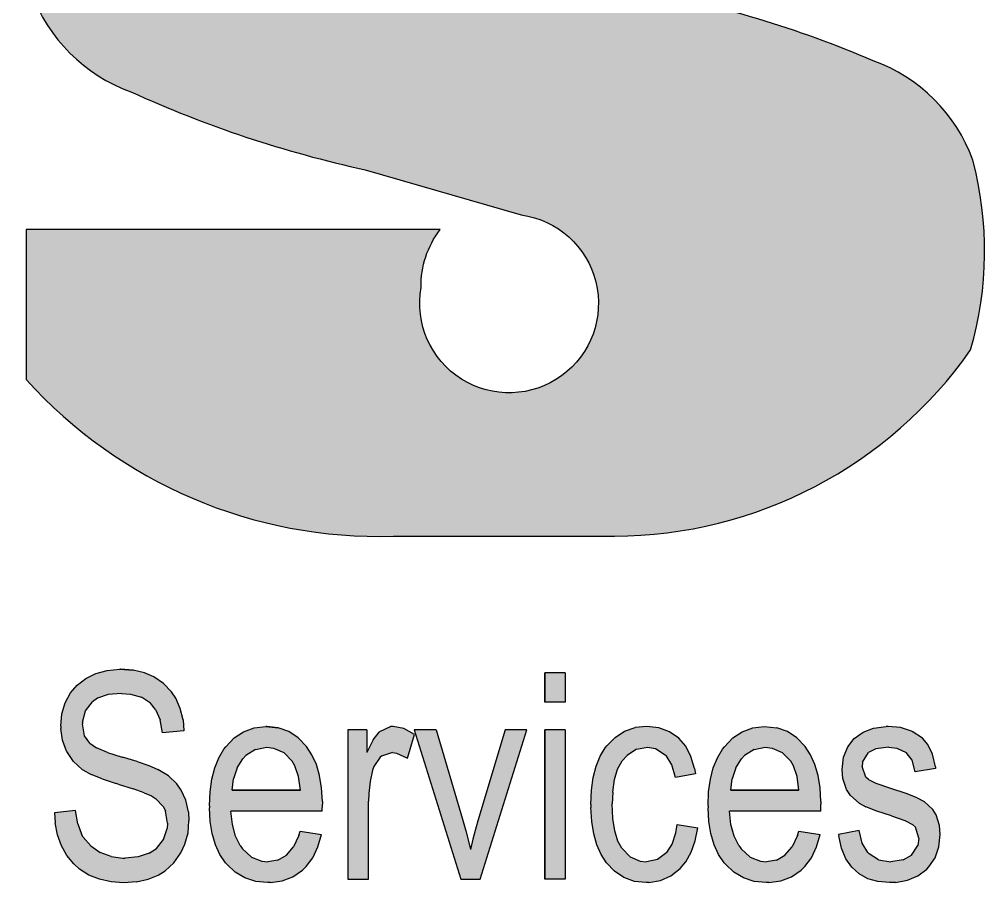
# Paper-space layout '00' of a CAD drawing. Header units: millimetres. Extents: x 22 to 862, y -5 to 589.
# Drawn here: x 768.01 to 775.55, y 460.53 to 467.28 of the extents above; entities that cross this region are included whole.
import ezdxf

# ---------------------------------------------------------------- set-up
doc = ezdxf.new("R2010")
doc.units = ezdxf.units.MM
doc.header["$LTSCALE"] = 0.5
doc.layers.add('FALTTR$0$UIS-mM', color=164, linetype='Continuous')
doc.layers.add('FALTTR$0$ZS__A0NO7', color=255, linetype='Continuous', lineweight=5)

# ---------------------------------------------------------------- blocks, each defined once
blk = doc.blocks.new('FALTTR$0$new block')
at = {"layer": 'FALTTR$0$UIS-mM'}
h = blk.add_hatch(color=256, dxfattribs=at)
edge = h.paths.add_edge_path()
edge.add_arc((20.79503592394315, 11.42618796849155), 2.785557657450461, 163.9083784304301, 194.7733088731961)
edge.add_arc((19.31944211388952, 11.15659920479681), 1.295168328210067, 199.8937257982726, 250.1407294304178)
edge.add_arc((22.6228280796247, 18.13551718291217), 9.011361941101574, 245.4551471470661, 257.7448003903128)
edge.add_line((20.71001912403165, 9.329507534215622), (21.9272828115196, 8.976080502466147))
edge.add_arc((21.83291971550636, 8.28479678412586), 0.6976944697584877, -190.33355290400038, 82.2269302945968, ccw=False)
edge.add_arc((21.8521767721561, 8.428056927002046), 0.7058673619003043, 142.1026640501803, 181.4700706093585, ccw=False)
edge.add_line((21.29516791043886, 8.861634902185898), (18.06274856253049, 8.861634902185898))
edge.add_line((18.06274856253049, 8.861634902185898), (18.06274856253049, 7.690939047413224))
edge.add_arc((20.81898034325729, 10.17582547594489), 3.710993693310368, 222.0363051242671, 271.7064070016874)
edge.add_line((20.92948638009182, 6.466477472910867), (22.65545814088478, 6.466477472911038))
edge.add_arc((22.63763099199298, 9.885388476375198), 3.418957480994159, 270.2987533557738, 324.9448362597604)
edge.add_arc((22.75996898145365, 8.693744095213333), 2.78555765745046, 343.9083784304386, 374.7733088732047)
edge.add_arc((24.2355627915075, 8.963332858908615), 1.295168328209698, 19.89372579827185, 70.14072943041788)
edge.add_arc((21.21375619555977, 2.031306101309269), 8.85490137110148, 66.98661565712634, 79.38447382931338)
edge.add_line((22.84498578136527, 10.73465995659564), (21.62772209387731, 11.14385156123885))
edge.add_arc((21.72902521060576, 11.82556444610262), 0.6891986497724599, -9.654274192991693, 261.547651583629, ccw=False)
edge.add_arc((21.70282813324081, 11.69187513670283), 0.7058673619000844, -33.340699447080226, 1.4700706093821054, ccw=False)
edge.add_line((22.29252183865833, 11.30391886805037), (25.4922563428662, 11.30391886805037))
edge.add_line((25.4922563428662, 11.30391886805037), (25.4922563428662, 12.52023479919262))
edge.add_arc((22.84962231948884, 10.02773289588515), 3.632640956591079, 43.3253632680398, 93.5369199418192)
edge.add_line((22.62551852530487, 13.65345459079433), (20.89954676451237, 13.65345459079415))
edge.add_arc((20.91737391340394, 10.23454358732985), 3.418957480994299, 90.29875335576996, 144.9448362597572)
h = blk.add_hatch(color=256, dxfattribs=at)
h.paths.add_polyline_path([(18.89798640294839, 5.419506151104571), (18.79243847160251, 5.427113209219556), (18.69354671610745, 5.418555268840208), (18.60511466552055, 5.394783212230806), (18.527142319841, 5.355797039391263), (18.45962967907121, 5.302547632586453), (18.40923291905892, 5.242642049930595), (18.36739409942618, 5.165620586515359), (18.34172027828822, 5.079090300457693), (18.33316233790845, 4.98305119175555), (18.33411322017298, 4.965935310995405), (18.34647468960998, 4.872748849087372), (18.37785380433377, 4.788120327558772), (18.37975556886306, 4.784316798500811), (18.43205409340351, 4.707295335086513), (18.50051761643988, 4.645487987901589), (18.50527202776129, 4.64168445884431), (18.56993202173862, 4.606501815062813), (18.65646230779771, 4.570368289016017), (18.76581376820025, 4.534234762969987), (18.78007700216619, 4.530431233912196), (18.89703552068465, 4.493346825601463), (18.98356580674249, 4.462918593141694), (19.03966786034039, 4.438195654267844), (19.07294873959393, 4.417276244451614), (19.13380520451415, 4.351665368209581), (19.14901932074406, 4.318384488955786), (19.16518431923816, 4.226148909312116), (19.16233167244513, 4.183359207414952), (19.13475608677788, 4.098730685885158), (19.0786540331801, 4.028365398321654), (19.02255197958164, 3.990330107746388), (18.93792345805218, 3.961803639815088), (18.83617905576386, 3.952294817171378), (18.81811229274069, 3.952294817171378), (18.72492583083169, 3.965607168872623), (18.64124819156689, 3.996986283597096), (18.56612849268083, 4.048333925873521), (18.50812467455421, 4.116797448908812), (18.49481232285279, 4.139618623252659), (18.46533497265705, 4.220443615725429), (18.4482190918983, 4.324089782542643), (18.28276557789661, 4.306023019519415), (18.28847087148279, 4.227099791575284), (18.30653763450596, 4.13296244740306), (18.33696586696578, 4.048333925873607), (18.37975556886306, 3.973214226987437), (18.43490674019677, 3.907603350745575), (18.47959820662243, 3.866715413377392), (18.55186525871522, 3.820122182422949), (18.63364113345187, 3.786841303169837), (18.72492583083158, 3.766872775617884), (18.8247684685914, 3.760216599767261), (18.92366022408657, 3.766872775617884), (19.01399403920243, 3.786841303169837), (19.09386814940967, 3.819171300158416), (19.14806843847953, 3.853403061676147), (19.21463019698558, 3.915210408860389), (19.26883048605509, 3.992231872275369), (19.30211136530841, 4.061646277573999), (19.32588342191787, 4.15007832816039), (19.33349048003299, 4.244215672334661), (19.3296869509752, 4.314580959899018), (19.30971842342353, 4.403963892750198), (19.27263401511243, 4.483838002958009), (19.23840225359538, 4.531382116176388), (19.17279137735329, 4.594140345625505), (19.09006462035359, 4.645487987901589), (19.08435932676673, 4.648340634695273), (19.01874845052339, 4.675916220362211), (18.92936551767241, 4.707295335086854), (18.81525964594732, 4.74057621433937), (18.81240699915554, 4.741527096603562), (18.69639936289968, 4.777660622650359), (18.61177084137091, 4.812843266432282), (18.55852143456593, 4.848976792478481), (18.51858437946203, 4.9069806106057), (18.50146849870305, 5.000167072515097), (18.50241938096769, 5.015381188744811), (18.52428967304843, 5.102862357067266), (18.57944084438225, 5.173227644631197), (18.62032878175035, 5.200803230297879), (18.70305553875107, 5.229329698229179), (18.80575082330392, 5.238838520872974), (18.87611611086766, 5.234084109551162), (18.96359727919037, 5.209361170677312), (19.03301168448968, 5.162767939722784), (19.07294873959393, 5.113322061975254), (19.10813138337551, 5.032497069503506), (19.12619814639879, 4.92980178495057), (19.29450430719339, 4.945966783444987), (19.28689724907838, 5.031546187238376), (19.26502695699787, 5.120929120091176), (19.22984431321584, 5.201754112561986), (19.19751431622672, 5.250249108045836), (19.13475608677811, 5.316810866551975), (19.05868550562843, 5.368158508828145), (18.98736933579994, 5.398586741288256)])
h.paths.add_polyline_path([(19.62065692387444, 4.822352089076247), (19.6063936899094, 4.804285326053019), (19.56550575254039, 4.735821803017046), (19.53412663781648, 4.656898575074365), (19.5113054634711, 4.568466524487206), (19.49799311177014, 4.469574768991379), (19.49323870044805, 4.361174190854314), (19.49323870044805, 4.345960074623832), (19.49894399403456, 4.239461261013446), (19.51510899252924, 4.143422152309938), (19.53983193140277, 4.056891866252442), (19.57501457518401, 3.980821285102849), (19.61970604161172, 3.916161291125263), (19.62826398198945, 3.904750703952828), (19.69482574049584, 3.841992474503456), (19.76994543938201, 3.797301008077909), (19.85457396091113, 3.769725422411057), (19.94776042282001, 3.761167482031624), (19.96867983263633, 3.761167482031624), (20.06186629454544, 3.774479833732869), (20.14554393381081, 3.806809830721704), (20.2187618681678, 3.857206590733597), (20.24919010062752, 3.886683940929004), (20.30053774290411, 3.955147463964295), (20.34047479800768, 4.039775985493236), (20.369001265939, 4.137716858724787), (20.20259686967324, 4.163390679862914), (20.19118628250135, 4.130109800610143), (20.14839658060328, 4.039775985493662), (20.09419629153444, 3.975115991516418), (20.02763453302816, 3.937080700941323), (19.94871130508466, 3.923768349239992), (19.90116719186551, 3.928522760561975), (19.82034219939396, 3.960852757550811), (19.75092779409488, 4.0236109869995), (19.73191014880638, 4.050235690402417), (19.69577662276072, 4.123453624758923), (19.67200456615114, 4.213787439874807), (19.65964309671403, 4.320286253485108), (20.37375567726099, 4.320286253485108), (20.37470655952552, 4.373535660294607), (20.37470655952529, 4.394455070105721), (20.36805038367447, 4.500953883717045), (20.35283626744467, 4.59699299241808), (20.32811332857068, 4.683523278476855), (20.29388156705272, 4.759593859627643), (20.25109186515647, 4.825204735869249), (20.18643187117902, 4.891766494375389), (20.11226305455762, 4.941212372122919), (20.03048717982142, 4.970689722318753), (19.93254630659021, 4.98114942722691), (19.84221249147436, 4.96973884005439), (19.76043661673805, 4.939310607594365), (19.68626780011652, 4.890815612111027)])
h.paths.add_polyline_path([(19.77755249749669, 4.752937683776338), (19.85362307864716, 4.801432679259761), (19.94015336470522, 4.818548560018542), (19.99435365377462, 4.811892384167919), (20.0732768817179, 4.776709740386082), (20.13888775796011, 4.709197099615068), (20.16075805004027, 4.672112691304932), (20.18833363570741, 4.589385934303948), (20.20354775193778, 4.482887120693562), (19.67010280162231, 4.482887120693562), (19.68056250653024, 4.570368289015846), (19.70908897446168, 4.656898575074962), (19.75473132315165, 4.728214744902573)], flags=16)
h.paths.add_polyline_path([(20.76647005244854, 4.638831812051308), (20.77597887509239, 4.667358279982949), (20.82732651736831, 4.740576214339626), (20.8368353400125, 4.748183272454611), (20.92146386154195, 4.776709740385911), (20.95284297626597, 4.772906211328376), (21.03937326232472, 4.733920038489003), (21.093573551394, 4.917440315513602), (21.01179767665792, 4.96403354646813), (20.92812003739243, 4.98114942722691), (20.90624974531192, 4.979247662698185), (20.82352298831108, 4.941212372123005), (20.81971945925443, 4.937408843065896), (20.77217534603494, 4.876552378145419), (20.72082770375857, 4.777660622650359), (20.72082770375846, 4.954524723824335), (20.57439183504459, 4.954524723824335), (20.57439183504459, 3.787792185434199), (20.73604181998849, 3.787792185434199), (20.73604181998849, 4.398258599164961), (20.73794358451698, 4.45626241729218), (20.74745240716061, 4.550399761463723)])
h.paths.add_polyline_path([(21.45490881185731, 3.787792185434199), (21.60704997415735, 3.787792185434199), (21.97028699914949, 4.954524723824335), (21.8029317206192, 4.954524723824335), (21.58993409339985, 4.242313907811564), (21.57662174169855, 4.19572067685516), (21.55094792056093, 4.101583332688392), (21.53097939300733, 4.020758340206328), (21.51766704130614, 4.074007747001673), (21.49389498469566, 4.16434156213316), (21.46822116356088, 4.255626259507181), (21.26283059445325, 4.954524723824335), (21.09167178686516, 4.954524723824335)])
h.paths.add_polyline_path([(22.11101757427718, 3.787792185434199), (22.27171667695677, 3.787792185434199), (22.27171667695677, 4.954524723824335), (22.11101757427718, 4.954524723824335)])
h.paths.add_polyline_path([(22.11101757427696, 5.170374997837854), (22.27171667695677, 5.170374997837854), (22.27171667695677, 5.398586741288256), (22.11101757427718, 5.398586741288256)])
h.paths.add_polyline_path([(22.54366900456887, 4.748183272454781), (22.51228988984371, 4.671161809038864), (22.48946871549924, 4.582729758453411), (22.47615636379783, 4.482887120694159), (22.47140195247596, 4.371633895762045), (22.47235283473981, 4.346910956892629), (22.47805812832655, 4.238510378748572), (22.49422312682066, 4.141520387783942), (22.51799518343057, 4.055940983987483), (22.55127606268366, 3.980821285102763), (22.59406576458082, 3.916161291124666), (22.65587311176466, 3.849599532618782), (22.73004192838687, 3.801104537135359), (22.81181780312306, 3.770676304675334), (22.90215161823869, 3.761167482031624), (22.92402191031908, 3.762118364295986), (23.01435572543494, 3.777332480526042), (23.09518071790717, 3.813466006572412), (23.16839865226461, 3.871469824699716), (23.2121392364254, 3.923768349239992), (23.25397805605803, 3.998888048125735), (23.28535717078273, 4.087320098712894), (23.3053256983344, 4.190015383265489), (23.14557747791901, 4.214738322139254), (23.13606865527515, 4.151029210425435), (23.10659130507963, 4.061646277574425), (23.06380160318281, 3.995084519068371), (22.9924854333542, 3.94183511226322), (22.9059551472958, 3.923768349239992), (22.8574601518128, 3.92852276056189), (22.77853692386964, 3.96275452207945), (22.71292604762766, 4.030267162850379), (22.68249781516784, 4.085418334184084), (22.65777487629396, 4.164341562127191), (22.64256076006359, 4.261331553093783), (22.63780634874183, 4.375437424819154), (22.6416098777994, 4.468623886728295), (22.65587311176523, 4.566564759958737), (22.680596050639, 4.648340634695444), (22.71672957668477, 4.713000628672432), (22.75381398499587, 4.754839448305233), (22.82798280161705, 4.802383561524124), (22.91451308767569, 4.818548560018542), (22.97536955259557, 4.809039737374746), (23.05568719864493, 4.756833267442715), (23.10278777602196, 4.680670631684109), (23.13131424395328, 4.58272975845307), (23.28916069983961, 4.61125622638437), (23.28155364172471, 4.653095046017683), (23.2530271737935, 4.747232390189993), (23.21213923642529, 4.826155618133612), (23.15888982961997, 4.888913847582387), (23.08662277752751, 4.939310607594365), (23.00294513826225, 4.970689722318753), (22.90880779408917, 4.98114942722691), (22.8175230967089, 4.971640604583115), (22.73479633970862, 4.943114136651985), (22.66062752308687, 4.895570023433095), (22.59501664684478, 4.829008264926614), (22.58360605967232, 4.814745030960665)])
h.paths.add_polyline_path([(23.45936862516294, 4.735821803017217), (23.42703862817439, 4.656898575073939), (23.40421745382969, 4.568466524488059), (23.39090510212827, 4.469574768992487), (23.38615069080629, 4.361174190854314), (23.38615069080629, 4.345960074621786), (23.392806866657, 4.239461261011826), (23.40802098288702, 4.143422152311473), (23.43369480402532, 4.056891866252187), (23.46792656554339, 3.980821285102081), (23.5126180319686, 3.916161291125434), (23.52212685461234, 3.904750703953255), (23.58773773085409, 3.841992474503542), (23.66380831200422, 3.797301008077824), (23.74748595126937, 3.769725422411057), (23.84067241317825, 3.761167482031624), (23.86159182299457, 3.761167482031624), (23.95477828490345, 3.774479833732869), (24.03845592416883, 3.806809830721619), (24.11262474079001, 3.857206590733341), (24.14305297325041, 3.886683940929345), (24.19344973326236, 3.955147463964295), (24.23338678836592, 4.039775985494174), (24.26286413856167, 4.137716858724787), (24.09550886003149, 4.163390679862914), (24.08504915512356, 4.130109800610995), (24.04225945322605, 4.039775985493833), (23.98710828189257, 3.975115991516503), (23.92054652338607, 3.937080700941323), (23.8416232954429, 3.923768349240078), (23.79503006448829, 3.92852276056189), (23.71420507201628, 3.960852757550811), (23.64479066671697, 4.023610986999586), (23.62577302142972, 4.050235690402332), (23.58963949538304, 4.123453624758668), (23.56491655650905, 4.213787439875745), (23.55350596933658, 4.320286253485108), (24.266667667619, 4.320286253485108), (24.26761854988354, 4.373535660299382), (24.26761854988354, 4.394455070106147), (24.26191325629759, 4.500953883714658), (24.24574825780246, 4.596992992419445), (24.22102531892881, 4.683523278477537), (24.18679355741131, 4.759593859627643), (24.14400385551471, 4.825204735868994), (24.07934386153693, 4.89176649437556), (24.00612592717994, 4.941212372123005), (23.92435005244363, 4.970689722318753), (23.82545829694811, 4.98114942722691), (23.7351244818326, 4.96973884005439), (23.65334860709606, 4.93931060759428), (23.57917979047488, 4.890815612111112), (23.51356891423313, 4.822352089076077), (23.49930568026718, 4.804285326052849)])
h.paths.add_polyline_path([(23.64764331351023, 4.728214744902914), (23.6714153701198, 4.75293768377685), (23.74653506900484, 4.801432679259676), (23.83306535506347, 4.818548560018456), (23.8882165263974, 4.811892384167834), (23.96618887207615, 4.776709740385826), (24.03179974831812, 4.709197099615494), (24.05367004039897, 4.672112691304505), (24.08219650833007, 4.589385934304204), (24.09645974229568, 4.482887120693476), (23.56301479198044, 4.482887120693476), (23.57442537915301, 4.570368289016187), (23.60295184708423, 4.656898575074194)], flags=16)
h.paths.add_polyline_path([(24.61754322317415, 4.585582405246072), (24.58901675524271, 4.668309162247311), (24.59186940203585, 4.701590041500339), (24.64036439751931, 4.776709740385911), (24.69646645111743, 4.805236208317211), (24.79725997114122, 4.818548560018542), (24.86096908285435, 4.811892384167834), (24.93323613494738, 4.777660622650274), (24.98078024816562, 4.716804157730309), (25.00455230477542, 4.627421224878788), (25.16334964292651, 4.653095046017), (25.16144787839733, 4.66640739771799), (25.1386267040524, 4.76529915321305), (25.10344406027036, 4.839467969834857), (25.05970347610946, 4.889864729846664), (24.98078024816596, 4.942163254387452), (24.97412407231513, 4.945015901180625), (24.88949555078602, 4.971640604583115), (24.79250555981946, 4.98114942722691), (24.77634056132501, 4.980198544962548), (24.67935057035857, 4.967837075525665), (24.59662381335761, 4.937408843065555), (24.52816029032283, 4.887012083053662), (24.47681264804612, 4.822352089075821), (24.44353176879292, 4.739625332074837), (24.43307206388499, 4.644537105637568), (24.43877735747128, 4.575122700338), (24.46825470766703, 4.489543296544269), (24.49868294012686, 4.441999183325379), (24.5671464631622, 4.381142718405073), (24.61849410543869, 4.35356713273822), (24.7040735092321, 4.320286253485108), (24.81913026322729, 4.282250962909416), (24.92182554777492, 4.24706831912809), (24.9836328949591, 4.215689204403787), (25.00645406930414, 4.193818912323025), (25.03307877270674, 4.108239508528953), (25.02452083232743, 4.051186572666523), (24.97602583684409, 3.976066873780866), (24.90946407833781, 3.938031583205685), (24.81247408737136, 3.923768349239992), (24.71833674319805, 3.938982465470048), (24.64511880884061, 3.984624814160554), (24.63275733940418, 3.996035401332477), (24.58996763750724, 4.06925333568941), (24.56714646316198, 4.168145091184812), (24.4054964782182, 4.136765976460424), (24.40644736048262, 4.127257153816629), (24.42926853482766, 4.030267162850123), (24.46254941408063, 3.947540405849907), (24.50819176277082, 3.88097864734317), (24.56524469863302, 3.828680122802297), (24.63275733940441, 3.790644832227287), (24.7126314496121, 3.768774540146609), (24.80391614699192, 3.761167482031624), (24.85050937794642, 3.763069246560349), (24.94464672211973, 3.779234245054766), (25.02547171459196, 3.813466006572327), (25.09393523762617, 3.864813648848326), (25.11105111838515, 3.882880411871724), (25.15954611386871, 3.955147463964039), (25.18902346406469, 4.039775985494174), (25.19948316897262, 4.135815094196062), (25.19377787538633, 4.207131264024355), (25.16620228971999, 4.290808903289275), (25.14052846858112, 4.332647722922076), (25.07396671007496, 4.395405952370851), (25.01976642100522, 4.422981538037703), (24.93228525268171, 4.456262417291413), (24.81342496963589, 4.496199472394721), (24.80962144057821, 4.498101236923702), (24.6955155688529, 4.538038292027181), (24.63846263299058, 4.566564759958823)])
for p, q in [((18.45962967907076, 5.302547632586311), (18.52714231984146, 5.355797039391291)), ((18.52714231984146, 5.355797039391291), (18.60511466552043, 5.394783212230777)), ((18.60511466552043, 5.394783212230777), (18.69354671610745, 5.41855526884018)), ((18.69354671610745, 5.41855526884018), (18.79243847160251, 5.427113209219613)), ((18.79243847160251, 5.427113209219613), (18.89798640294839, 5.419506151104599)), ((18.80004552971752, 5.427113209219613), (18.79243847160251, 5.427113209219613)), ((18.79243847160251, 5.427113209219613), (18.89798640294839, 5.419506151104599)), ((18.89798640294839, 5.419506151104599), (18.80004552971752, 5.427113209219613)), ((18.9873693357996, 5.398586741288398), (18.89798640294839, 5.419506151104599)), ((19.05868550562809, 5.368158508828287), (18.9873693357996, 5.398586741288398)), ((19.13475608677811, 5.316810866551918), (19.05868550562809, 5.368158508828287)), ((22.11101757427718, 5.398586741288398), (22.11101757427718, 5.170374997837882)), ((22.11101757427718, 5.398586741288398), (22.11101757427718, 5.170374997837882)), ((22.11101757427718, 5.170374997837882), (22.11101757427718, 5.398586741288398)), ((22.27171667695677, 5.398586741288398), (22.11101757427718, 5.398586741288398)), ((22.27171667695677, 5.398586741288398), (22.27171667695677, 5.170374997837882)), ((18.40923291905881, 5.242642049930566), (18.45962967907076, 5.302547632586311)), ((19.19751431622706, 5.250249108045523), (19.13475608677811, 5.316810866551918)), ((18.36739409942618, 5.16562058651607), (18.40923291905881, 5.242642049930566)), ((18.70305553875107, 5.229329698229208), (18.62032878175035, 5.200803230297993)), ((18.80575082330392, 5.238838520873003), (18.70305553875107, 5.229329698229208)), ((18.80575082330392, 5.238838520873003), (18.87611611086777, 5.234084109551191)), ((18.87611611086777, 5.234084109551191), (18.96359727919037, 5.209361170677255)), ((19.03301168448968, 5.162767939722926), (18.96359727919037, 5.209361170677255)), ((19.22984431321584, 5.201754112562298), (19.19751431622706, 5.250249108045523)), ((19.26502695699787, 5.120929120090352), (19.22984431321584, 5.201754112562298)), ((18.34172027828811, 5.079090300457722), (18.36739409942618, 5.16562058651607)), ((18.52428967304843, 5.102862357067124), (18.57944084438225, 5.173227644631083)), ((18.62032878175035, 5.200803230297993), (18.57944084438225, 5.173227644631083)), ((19.0729487395937, 5.113322061975282), (19.03301168448968, 5.162767939722926)), ((22.11101757427718, 5.170374997837882), (22.11101757427718, 5.170374997837882)), ((22.27171667695677, 5.170374997837882), (22.11101757427718, 5.170374997837882)), ((18.33316233790856, 4.983051191755692), (18.34172027828811, 5.079090300457722)), ((18.50241938096769, 5.015381188744527), (18.52428967304843, 5.102862357067124)), ((19.0729487395937, 5.113322061975282), (19.10813138337551, 5.032497069503279)), ((19.28689724907838, 5.03154618723886), (19.26502695699787, 5.120929120090352)), ((18.33316233790856, 4.983051191755692), (18.33411322017298, 4.965935310996883)), ((18.50241938096769, 5.015381188744527), (18.50146849870339, 5.000167072514444)), ((18.51858437946203, 4.906980610605558), (18.50146849870339, 5.000167072514444)), ((19.12619814639879, 4.929801784950598), (19.10813138337551, 5.032497069503279)), ((19.28689724907838, 5.03154618723886), (19.29450430719339, 4.945966783445044)), ((19.84221249147436, 4.969738840054333), (19.93254630659021, 4.981149427226967)), ((19.93254630659021, 4.981149427226967), (20.03048717982108, 4.970689722318809)), ((19.94110424696953, 4.981149427226967), (19.93254630659021, 4.981149427226967)), ((19.93254630659021, 4.981149427226967), (20.03048717982108, 4.970689722318809)), ((20.03048717982108, 4.970689722318809), (19.94110424696953, 4.981149427226967)), ((20.82352298831131, 4.941212372123118), (20.90624974531192, 4.979247662698128)), ((20.92812003739243, 4.981149427226967), (20.90624974531192, 4.979247662698128)), ((21.01179767665781, 4.964033546468158), (20.92812003739243, 4.981149427226967)), ((22.90880779408917, 4.981149427226967), (22.81752309670901, 4.971640604583172)), ((23.00294513826248, 4.970689722318809), (22.90880779408917, 4.981149427226967)), ((23.7351244818326, 4.969738840054333), (23.82545829694811, 4.981149427226967)), ((23.82545829694811, 4.981149427226967), (23.9243500524434, 4.970689722318809)), ((23.82545829694811, 4.981149427226967), (23.9243500524434, 4.970689722318809)), ((24.67935057035868, 4.967837075525722), (24.77634056132501, 4.980198544962605)), ((24.79250555981946, 4.981149427226967), (24.77634056132501, 4.980198544962605)), ((24.8894955507858, 4.971640604583172), (24.79250555981946, 4.981149427226967)), ((18.34647468960986, 4.872748849087998), (18.33411322017298, 4.965935310996883)), ((18.55852143456593, 4.848976792478538), (18.51858437946203, 4.906980610605558)), ((19.29450430719339, 4.945966783445044), (19.12619814639879, 4.929801784950598)), ((19.68626780011664, 4.890815612111055), (19.76043661673805, 4.939310607594393)), ((19.76043661673805, 4.939310607594393), (19.84221249147436, 4.969738840054333)), ((20.11226305455727, 4.941212372123118), (20.03048717982108, 4.970689722318809)), ((20.18643187117891, 4.891766494375588), (20.11226305455727, 4.941212372123118)), ((20.57439183504437, 4.954524723824363), (20.57439183504437, 3.787792185434228)), ((20.72082770375846, 4.954524723824363), (20.57439183504437, 4.954524723824363)), ((20.72082770375846, 4.954524723824363), (20.72082770375846, 4.77766062265033)), ((20.77217534603483, 4.876552378145448), (20.81971945925352, 4.937408843065612)), ((20.82352298831131, 4.941212372123118), (20.81971945925352, 4.937408843065612)), ((21.093573551394, 4.917440315513659), (21.01179767665781, 4.964033546468158)), ((21.0393732623246, 4.733920038489032), (21.093573551394, 4.917440315513659)), ((21.09167178686539, 4.954524723824363), (21.45490881185731, 3.787792185434228)), ((21.26283059445325, 4.954524723824363), (21.09167178686539, 4.954524723824363)), ((21.26283059445325, 4.954524723824363), (21.46822116355861, 4.255626259507494)), ((21.80293172061909, 4.954524723824363), (21.5899340933986, 4.242313907806249)), ((21.60704997415746, 3.787792185434228), (21.97028699914949, 4.954524723824363)), ((21.97028699914949, 4.954524723824363), (21.80293172061909, 4.954524723824363)), ((22.27171667695677, 4.954524723824363), (22.11101757427718, 4.954524723824363)), ((22.11101757427718, 4.954524723824363), (22.11101757427718, 3.787792185434228)), ((22.11101757427718, 4.954524723824363), (22.11101757427718, 3.787792185434228)), ((22.11101757427718, 3.787792185434228), (22.11101757427718, 4.954524723824363)), ((22.27171667695677, 4.954524723824363), (22.27171667695677, 3.787792185434228)), ((22.66062752308699, 4.895570023433038), (22.73479633970828, 4.943114136651957)), ((22.73479633970828, 4.943114136651957), (22.81752309670901, 4.971640604583172)), ((23.08662277752762, 4.939310607594393), (23.00294513826248, 4.970689722318809)), ((23.15888982962019, 4.888913847582444), (23.08662277752762, 4.939310607594393)), ((23.57917979047477, 4.890815612111055), (23.65334860709606, 4.939310607594393)), ((23.65334860709606, 4.939310607594393), (23.7351244818326, 4.969738840054333)), ((24.00612592717982, 4.941212372123118), (23.9243500524434, 4.970689722318809)), ((24.07934386153693, 4.891766494375588), (24.00612592717982, 4.941212372123118)), ((24.5281602903226, 4.887012083053605), (24.59662381335772, 4.937408843065612)), ((24.59662381335772, 4.937408843065612), (24.67935057035868, 4.967837075525722)), ((24.97412407231525, 4.945015901180568), (24.8894955507858, 4.971640604583172)), ((24.97412407231525, 4.945015901180568), (24.98078024816596, 4.942163254387481)), ((25.05970347610912, 4.889864729846806), (24.98078024816596, 4.942163254387481)), ((18.37785380433422, 4.788120327558374), (18.34647468960986, 4.872748849087998)), ((18.55852143456593, 4.848976792478538), (18.61177084137114, 4.81284326643231)), ((19.62065692387466, 4.822352089075935), (19.68626780011664, 4.890815612111055)), ((20.25109186515635, 4.825204735869136), (20.18643187117891, 4.891766494375588)), ((20.2938815670534, 4.759593859627159), (20.25109186515635, 4.825204735869136)), ((20.77217534603483, 4.876552378145448), (20.72082770375846, 4.77766062265033)), ((22.58360605967232, 4.814745030960978), (22.59501664684478, 4.829008264926642)), ((22.59501664684478, 4.829008264926642), (22.66062752308699, 4.895570023433038)), ((23.21213923642529, 4.826155618133555), (23.15888982962019, 4.888913847582444)), ((23.2530271737935, 4.747232390190277), (23.21213923642529, 4.826155618133555)), ((23.51356891423268, 4.822352089075935), (23.57917979047477, 4.890815612111055)), ((24.14400385551448, 4.825204735869136), (24.07934386153693, 4.891766494375588)), ((24.18679355741142, 4.759593859627159), (24.14400385551448, 4.825204735869136)), ((24.47681264804623, 4.822352089075935), (24.5281602903226, 4.887012083053605)), ((25.10344406027036, 4.839467969834743), (25.05970347610912, 4.889864729846806)), ((25.1386267040524, 4.765299153213448), (25.10344406027036, 4.839467969834743)), ((18.37785380433422, 4.788120327558374), (18.37975556886306, 4.784316798500925)), ((18.43205409340385, 4.707295335086485), (18.37975556886306, 4.784316798500925)), ((18.69639936290059, 4.77766062265033), (18.61177084137114, 4.81284326643231)), ((18.69639936290059, 4.77766062265033), (18.8124069991544, 4.741527096604045)), ((19.56550575254073, 4.735821803017757), (19.60639368990905, 4.804285326052877)), ((19.60639368990905, 4.804285326052877), (19.62065692387466, 4.822352089075935)), ((19.75473132315176, 4.7282147449028), (19.7775524974968, 4.752937683776565)), ((19.85362307864693, 4.801432679259733), (19.7775524974968, 4.752937683776565)), ((19.85362307864693, 4.801432679259733), (19.94015336470522, 4.818548560018485)), ((19.94015336470522, 4.818548560018485), (19.99435365377474, 4.811892384167891)), ((19.99435365377474, 4.811892384167891), (20.0732768817179, 4.776709740385968)), ((20.13888775795988, 4.70919709961521), (20.0732768817179, 4.776709740385968)), ((20.32811332857091, 4.683523278477082), (20.2938815670534, 4.759593859627159)), ((20.72082770375846, 4.77766062265033), (20.72082770375846, 4.77766062265033)), ((20.92146386154195, 4.776709740385968), (20.8368353400125, 4.748183272454639)), ((20.92146386154195, 4.776709740385968), (20.95284297626631, 4.772906211328404)), ((20.95284297626631, 4.772906211328404), (21.0393732623246, 4.733920038489032)), ((22.54366900456853, 4.748183272454639), (22.58360605967232, 4.814745030960978)), ((22.71672957668511, 4.713000628672717), (22.75381398499587, 4.75483944830529)), ((22.82798280161705, 4.802383561524152), (22.75381398499587, 4.75483944830529)), ((22.82798280161705, 4.802383561524152), (22.91451308767546, 4.818548560018485)), ((22.91451308767546, 4.818548560018485), (22.97536955259557, 4.809039737374803)), ((22.97536955259557, 4.809039737374803), (23.0514401337457, 4.759593859627159)), ((23.0514401337457, 4.759593859627159), (23.05809630959641, 4.752937683776565)), ((23.10278777602196, 4.680670631683881), (23.05809630959641, 4.752937683776565)), ((23.45936862516339, 4.735821803017757), (23.49930568026718, 4.804285326052877)), ((23.49930568026718, 4.804285326052877), (23.51356891423268, 4.822352089075935)), ((23.64764331350989, 4.7282147449028), (23.67141537011935, 4.752937683776565)), ((23.74653506900495, 4.801432679259733), (23.67141537011935, 4.752937683776565)), ((23.74653506900495, 4.801432679259733), (23.83306535506324, 4.818548560018485)), ((23.83306535506324, 4.818548560018485), (23.88821652639717, 4.811892384167891)), ((23.88821652639717, 4.811892384167891), (23.96618887207615, 4.776709740385968)), ((24.03179974831812, 4.70919709961521), (23.96618887207615, 4.776709740385968)), ((24.22102531892892, 4.683523278477082), (24.18679355741142, 4.759593859627159)), ((24.44353176879315, 4.739625332075207), (24.47681264804623, 4.822352089075935)), ((24.59186940203585, 4.701590041500197), (24.64036439751919, 4.776709740385968)), ((24.69646645111743, 4.805236208317183), (24.64036439751919, 4.776709740385968)), ((24.79725997114122, 4.818548560018485), (24.69646645111743, 4.805236208317183)), ((24.79725997114122, 4.818548560018485), (24.86096908285447, 4.811892384167891)), ((24.86096908285447, 4.811892384167891), (24.93323613494726, 4.77766062265033)), ((24.98078024816596, 4.71680415773028), (24.93323613494726, 4.77766062265033)), ((25.16144787839767, 4.666407397718274), (25.1386267040524, 4.765299153213448)), ((18.50051761643897, 4.645487987901959), (18.43205409340385, 4.707295335086485)), ((18.8124069991544, 4.741527096604045), (18.81525964594755, 4.740576214339683)), ((18.92936551767275, 4.707295335086485), (18.81525964594755, 4.740576214339683)), ((18.92936551767275, 4.707295335086485), (19.01874845052419, 4.675916220362069)), ((19.01874845052419, 4.675916220362069), (19.08435932676628, 4.64834063469516)), ((19.53412663781648, 4.656898575074479), (19.56550575254073, 4.735821803017757)), ((19.70908897446168, 4.656898575074479), (19.75473132315176, 4.7282147449028)), ((20.16075805004061, 4.672112691304562), (20.13888775795988, 4.70919709961521)), ((20.35283626744467, 4.596992992418791), (20.32811332857091, 4.683523278477082)), ((20.82732651736865, 4.740576214339683), (20.77597887509228, 4.667358279982636)), ((20.8368353400125, 4.748183272454639), (20.82732651736865, 4.740576214339683)), ((22.51228988984406, 4.671161809040086), (22.54366900456853, 4.748183272454639)), ((22.68059605063877, 4.64834063469516), (22.71672957668511, 4.713000628672717)), ((23.13131424395328, 4.582729758453183), (23.10278777602196, 4.680670631683881)), ((23.28155364172494, 4.653095046016972), (23.2530271737935, 4.747232390190277)), ((23.42703862817461, 4.656898575074479), (23.45936862516339, 4.735821803017757)), ((23.60295184708423, 4.656898575074479), (23.64764331350989, 4.7282147449028)), ((24.05367004039886, 4.672112691304562), (24.03179974831812, 4.70919709961521)), ((24.2457482578028, 4.596992992418791), (24.22102531892892, 4.683523278477082)), ((24.43307206388499, 4.644537105637596), (24.44353176879315, 4.739625332075207)), ((24.59186940203585, 4.701590041500197), (24.58901675524271, 4.668309162247112)), ((25.00455230477542, 4.627421224878844), (24.98078024816596, 4.71680415773028)), ((18.50051761643897, 4.645487987901959), (18.50527202776084, 4.641684458844509)), ((18.50527202776084, 4.641684458844509), (18.56993202173851, 4.606501815062586)), ((18.6564623077968, 4.570368289016244), (18.56993202173851, 4.606501815062586)), ((19.08435932676628, 4.64834063469516), (19.09006462035234, 4.645487987901959)), ((19.17279137735318, 4.594140345625647), (19.09006462035234, 4.645487987901959)), ((19.51130546347133, 4.568466524487405), (19.53412663781648, 4.656898575074479)), ((19.70908897446168, 4.656898575074479), (19.68056250653035, 4.570368289016244)), ((20.18833363570741, 4.589385934303834), (20.16075805004061, 4.672112691304562)), ((20.76647005244854, 4.638831812051365), (20.74745240716095, 4.550399761464291)), ((20.77597887509228, 4.667358279982636), (20.76647005244854, 4.638831812051365)), ((22.48946871549924, 4.582729758453183), (22.51228988984406, 4.671161809040086)), ((22.655873111765, 4.56656475995868), (22.68059605063877, 4.64834063469516)), ((23.28916069983995, 4.611256226384398), (23.13131424395328, 4.582729758453183)), ((23.28155364172494, 4.653095046016972), (23.28916069983995, 4.611256226384398)), ((23.40421745382957, 4.568466524487405), (23.42703862817461, 4.656898575074479)), ((23.60295184708423, 4.656898575074479), (23.57442537915267, 4.570368289016244)), ((24.08219650833007, 4.589385934303834), (24.05367004039886, 4.672112691304562)), ((24.43877735747128, 4.575122700338056), (24.43307206388499, 4.644537105637596)), ((24.61754322317415, 4.585582405246214), (24.58901675524271, 4.668309162247112)), ((25.16334964292628, 4.653095046016972), (25.00455230477542, 4.627421224878844)), ((25.16144787839767, 4.666407397718274), (25.16334964292628, 4.653095046016972)), ((18.6564623077968, 4.570368289016244), (18.76581376819991, 4.534234762969845)), ((18.78007700216563, 4.530431233912338), (18.76581376819991, 4.534234762969845)), ((18.78007700216563, 4.530431233912338), (18.89703552068408, 4.493346825601691)), ((19.23840225359504, 4.531382116176871), (19.17279137735318, 4.594140345625647)), ((19.27263401511266, 4.483838002957953), (19.23840225359504, 4.531382116176871)), ((19.49799311177003, 4.469574768992345), (19.51130546347133, 4.568466524487405)), ((19.67010280162219, 4.482887120693533), (19.68056250653035, 4.570368289016244)), ((20.20354775193744, 4.482887120693533), (20.18833363570741, 4.589385934303834)), ((20.36805038367459, 4.500953883716761), (20.35283626744467, 4.596992992418791)), ((20.74745240716095, 4.550399761464291), (20.73794358451732, 4.456262417291043)), ((22.47615636379783, 4.482887120693533), (22.48946871549924, 4.582729758453183)), ((22.6416098777994, 4.468623886727926), (22.655873111765, 4.56656475995868)), ((23.39090510212827, 4.469574768992345), (23.40421745382957, 4.568466524487405)), ((23.56301479198044, 4.482887120693533), (23.57442537915267, 4.570368289016244)), ((24.09645974229568, 4.482887120693533), (24.08219650833007, 4.589385934303834)), ((24.26191325629725, 4.500953883716761), (24.2457482578028, 4.596992992418791)), ((24.46825470766703, 4.489543296544127), (24.43877735747128, 4.575122700338056)), ((24.63846263299035, 4.56656475995868), (24.61754322317415, 4.585582405246214)), ((24.63846263299035, 4.56656475995868), (24.69551556885301, 4.538038292027466)), ((24.69551556885301, 4.538038292027466), (24.80962144057821, 4.49810123692356)), ((18.98356580674226, 4.462918593141637), (18.89703552068408, 4.493346825601691)), ((18.98356580674226, 4.462918593141637), (19.03966786034039, 4.438195654267815)), ((19.30971842342353, 4.403963892750255), (19.27263401511266, 4.483838002957953)), ((19.49323870044827, 4.361174190853319), (19.49799311177003, 4.469574768992345)), ((20.20354775193744, 4.482887120693533), (19.67010280162219, 4.482887120693533)), ((20.20354775193744, 4.482887120693533), (19.67010280162219, 4.482887120693533)), ((19.67010280162219, 4.482887120693533), (20.20354775193744, 4.482887120693533)), ((19.67010280162219, 4.482887120693533), (19.67010280162219, 4.482887120693533)), ((20.37470655952529, 4.394455070106517), (20.36805038367459, 4.500953883716761)), ((20.73794358451732, 4.456262417291043), (20.73604181998849, 4.39825859916408)), ((22.47140195247596, 4.371633895761477), (22.47615636379783, 4.482887120693533)), ((22.6416098777994, 4.468623886727926), (22.63780634874183, 4.37543742481904)), ((23.38615069080629, 4.361174190853319), (23.39090510212827, 4.469574768992345)), ((24.09645974229568, 4.482887120693533), (23.56301479198044, 4.482887120693533)), ((24.09645974229568, 4.482887120693533), (23.56301479198044, 4.482887120693533)), ((23.56301479198044, 4.482887120693533), (24.09645974229568, 4.482887120693533)), ((23.56301479198044, 4.482887120693533), (23.56301479198044, 4.482887120693533)), ((24.26761854988342, 4.394455070106517), (24.26191325629725, 4.500953883716761)), ((24.49868294012708, 4.441999183325436), (24.46825470766703, 4.489543296544127)), ((24.80962144057821, 4.49810123692356), (24.81342496963555, 4.496199472394778)), ((24.93228525268262, 4.456262417291043), (24.81342496963555, 4.496199472394778)), ((25.01976642100533, 4.422981538037845), (24.93228525268262, 4.456262417291043)), ((19.03966786034039, 4.438195654267815), (19.0729487395937, 4.417276244451557)), ((19.13380520451381, 4.351665368209524), (19.0729487395937, 4.417276244451557)), ((19.3296869509752, 4.314580959898876), (19.30971842342353, 4.403963892750255)), ((20.37375567726099, 4.320286253485165), (20.37470655952529, 4.373535660290315)), ((20.37470655952529, 4.394455070106517), (20.37470655952529, 4.373535660290315)), ((20.73604181998849, 3.787792185434228), (20.73604181998849, 4.39825859916408)), ((22.64256076006382, 4.261331553093839), (22.63780634874183, 4.37543742481904)), ((24.266667667619, 4.320286253485165), (24.26761854988342, 4.373535660290315)), ((24.26761854988342, 4.394455070106517), (24.26761854988342, 4.373535660290315)), ((24.5671464631622, 4.381142718405272), (24.49868294012708, 4.441999183325436)), ((24.5671464631622, 4.381142718405272), (24.61849410543846, 4.353567132738362)), ((25.01976642100533, 4.422981538037845), (25.07396671007496, 4.395405952370879)), ((25.14052846858124, 4.332647722922104), (25.07396671007496, 4.395405952370879)), ((18.44821909189818, 4.324089782542615), (18.28276557789673, 4.306023019519557)), ((18.28276557789673, 4.306023019519557), (18.2884708714829, 4.227099791576279)), ((18.46533497265705, 4.220443615725628), (18.44821909189818, 4.324089782542615)), ((19.13380520451381, 4.351665368209524), (19.14901932074372, 4.318384488956326)), ((19.16518431923816, 4.226148909311917), (19.14901932074372, 4.318384488956326)), ((19.3296869509752, 4.314580959898876), (19.33349048003299, 4.244215672335031)), ((19.49323870044827, 4.361174190853319), (19.49323870044827, 4.345960074623292)), ((19.49894399403445, 4.239461261013048), (19.49323870044827, 4.345960074623292)), ((20.37375567726099, 4.320286253485165), (19.65964309671403, 4.320286253485165)), ((19.6720045661508, 4.21378743987492), (19.65964309671403, 4.320286253485165)), ((22.47140195247596, 4.371633895761477), (22.47235283474038, 4.346910956887712)), ((22.47805812832655, 4.238510378748686), (22.47235283474038, 4.346910956887712)), ((23.38615069080629, 4.361174190853319), (23.38615069080629, 4.345960074623292)), ((23.39280686665677, 4.239461261013048), (23.38615069080629, 4.345960074623292)), ((24.266667667619, 4.320286253485165), (23.55350596933658, 4.320286253485165)), ((23.56491655650905, 4.21378743987492), (23.55350596933658, 4.320286253485165)), ((24.70407350923244, 4.320286253485165), (24.61849410543846, 4.353567132738362)), ((24.81913026322206, 4.282250962910041), (24.70407350923244, 4.320286253485165)), ((25.16620228971942, 4.290808903289417), (25.14052846858124, 4.332647722922104)), ((18.30653763450596, 4.132962447402917), (18.2884708714829, 4.227099791576279)), ((19.16518431923816, 4.226148909311917), (19.16233167244513, 4.183359207414924)), ((19.32588342191787, 4.150078328161726), (19.33349048003299, 4.244215672335031)), ((19.51510899252889, 4.143422152311018), (19.49894399403445, 4.239461261013048)), ((21.46822116355861, 4.255626259507494), (21.49389498469668, 4.16434156212739)), ((21.5899340933986, 4.242313907806249), (21.57662174169741, 4.195720676851863)), ((22.494223126821, 4.14152038778235), (22.47805812832655, 4.238510378748686)), ((22.65777487629373, 4.16434156212739), (22.64256076006382, 4.261331553093839)), ((23.40802098288702, 4.143422152311018), (23.39280686665677, 4.239461261013048)), ((24.81913026322206, 4.282250962910041), (24.92182554777469, 4.247068319128232)), ((24.92182554777469, 4.247068319128232), (24.9836328949591, 4.215689204403645)), ((25.19377787538644, 4.207131264024326), (25.16620228971942, 4.290808903289417)), ((18.46533497265705, 4.220443615725628), (18.49481232285268, 4.139618623253568)), ((19.13475608677811, 4.098730685885357), (19.16233167244513, 4.183359207414924)), ((19.30211136530841, 4.06164627757471), (19.32588342191787, 4.150078328161726)), ((19.69577662276049, 4.123453624759236), (19.6720045661508, 4.21378743987492)), ((20.19118628250067, 4.13010980060983), (20.20259686967324, 4.163390679862971)), ((20.20259686967324, 4.163390679862971), (20.369001265939, 4.137716858724843)), ((21.49389498469668, 4.16434156212739), (21.51766704130614, 4.074007747011592)), ((21.57662174169741, 4.195720676851863), (21.55094792055922, 4.101583332678445)), ((22.68249781516749, 4.085418334184055), (22.65777487629373, 4.16434156212739)), ((23.10659130507963, 4.06164627757471), (23.13606865527515, 4.151029210426145)), ((23.13606865527515, 4.151029210426145), (23.14557747791901, 4.214738322139283)), ((23.14557747791901, 4.214738322139283), (23.30532569833429, 4.190015383265518)), ((23.28535717078228, 4.087320098712837), (23.30532569833429, 4.190015383265518)), ((23.58963949538293, 4.123453624759236), (23.56491655650905, 4.21378743987492)), ((24.0850491551231, 4.13010980060983), (24.09550886003126, 4.163390679862971)), ((24.09550886003126, 4.163390679862971), (24.26286413856167, 4.137716858724843)), ((24.5671464631622, 4.168145091184954), (24.4054964782182, 4.136765976460367)), ((24.58996763750702, 4.069253335689723), (24.5671464631622, 4.168145091184954)), ((25.00645406930414, 4.193818912323081), (24.9836328949591, 4.215689204403645)), ((25.03307877270674, 4.108239508529152), (25.00645406930414, 4.193818912323081)), ((25.19948316897262, 4.135815094196005), (25.19377787538644, 4.207131264024326)), ((18.33696586696601, 4.048333925873465), (18.30653763450596, 4.132962447402917)), ((18.50812467455376, 4.116797448908585), (18.49481232285268, 4.139618623253568)), ((18.56612849268083, 4.048333925873465), (18.50812467455376, 4.116797448908585)), ((19.0786540331801, 4.028365398321512), (19.13475608677811, 4.098730685885357)), ((19.53983193140266, 4.05689186625284), (19.51510899252889, 4.143422152311018)), ((19.73191014880661, 4.050235690402133), (19.69577662276049, 4.123453624759236)), ((20.19118628250067, 4.13010980060983), (20.14839658060373, 4.039775985494032)), ((20.34047479800768, 4.039775985494032), (20.369001265939, 4.137716858724843)), ((21.51766704130614, 4.074007747011592), (21.53097939300733, 4.020758340206555)), ((21.55094792055922, 4.101583332678445), (21.53097939300733, 4.020758340206555)), ((22.51799518343046, 4.055940983988478), (22.494223126821, 4.14152038778235)), ((22.71292604762766, 4.030267162850237), (22.68249781516749, 4.085418334184055)), ((23.25397805605803, 3.998888048125764), (23.28535717078228, 4.087320098712837)), ((23.43369480402509, 4.05689186625284), (23.40802098288702, 4.143422152311018)), ((23.62577302142927, 4.050235690402133), (23.58963949538293, 4.123453624759236)), ((24.0850491551231, 4.13010980060983), (24.04225945322628, 4.039775985494032)), ((24.23338678836592, 4.039775985494032), (24.26286413856167, 4.137716858724843)), ((24.4054964782182, 4.136765976460367), (24.40644736048262, 4.127257153816743)), ((24.42926853482766, 4.030267162850237), (24.40644736048262, 4.127257153816743)), ((25.03307877270674, 4.108239508529152), (25.02452083232743, 4.051186572666552)), ((25.18902346406446, 4.039775985494032), (25.19948316897262, 4.135815094196005)), ((18.37975556886306, 3.973214226987636), (18.33696586696601, 4.048333925873465)), ((18.56612849268083, 4.048333925873465), (18.64124819156666, 3.996986283597153)), ((18.72492583083169, 3.96560716887268), (18.64124819156666, 3.996986283597153)), ((19.02255197958164, 3.990330107746445), (19.0786540331801, 4.028365398321512)), ((19.26883048605521, 3.99223187227517), (19.30211136530841, 4.06164627757471)), ((19.57501457518458, 3.98082128510265), (19.53983193140266, 4.05689186625284)), ((19.73191014880661, 4.050235690402133), (19.7509277940942, 4.023610986999529)), ((19.82034219939362, 3.960852757550754), (19.7509277940942, 4.023610986999529)), ((20.0941962915341, 3.975115991516361), (20.14839658060373, 4.039775985494032)), ((20.30053774290388, 3.955147463964408), (20.34047479800768, 4.039775985494032)), ((21.53097939300733, 4.020758340206555), (21.53097939300733, 4.020758340206555)), ((22.55127606268366, 3.98082128510265), (22.51799518343046, 4.055940983988478)), ((22.77853692386964, 3.962754522079592), (22.71292604762766, 4.030267162850237)), ((23.06380160318258, 3.995084519068314), (22.9924854333542, 3.941835112263277)), ((23.06380160318258, 3.995084519068314), (23.10659130507963, 4.06164627757471)), ((23.21213923642529, 3.923768349240049), (23.25397805605803, 3.998888048125764)), ((23.4679265655426, 3.98082128510265), (23.43369480402509, 4.05689186625284)), ((23.62577302142927, 4.050235690402133), (23.64479066671674, 4.023610986999529)), ((23.71420507201628, 3.960852757550754), (23.64479066671674, 4.023610986999529)), ((23.98710828189235, 3.975115991516361), (24.04225945322628, 4.039775985494032)), ((24.19344973326213, 3.955147463964408), (24.23338678836592, 4.039775985494032)), ((24.46254941408063, 3.947540405849452), (24.42926853482766, 4.030267162850237)), ((24.63275733940407, 3.996035401332676), (24.58996763750702, 4.069253335689723)), ((24.63275733940407, 3.996035401332676), (24.64511880884106, 3.984624814160156)), ((24.97602583684409, 3.976066873780837), (25.02452083232743, 4.051186572666552)), ((25.15954611386894, 3.955147463964408), (25.18902346406446, 4.039775985494032)), ((18.43490674019688, 3.907603350745717), (18.37975556886306, 3.973214226987636)), ((18.72492583083169, 3.96560716887268), (18.81811229274069, 3.952294817171435)), ((18.81811229274069, 3.952294817171435), (18.83617905576386, 3.952294817171435)), ((18.93792345805218, 3.961803639815116), (18.83617905576386, 3.952294817171435)), ((18.83617905576386, 3.952294817171435), (18.83617905576386, 3.952294817171435)), ((19.02255197958164, 3.990330107746445), (18.93792345805218, 3.961803639815116)), ((19.21463019698581, 3.915210408860673), (19.26883048605521, 3.99223187227517)), ((19.61970604161036, 3.916161291125036), (19.57501457518458, 3.98082128510265)), ((19.82034219939362, 3.960852757550754), (19.90116719186585, 3.928522760562032)), ((19.90116719186585, 3.928522760562032), (19.94871130508466, 3.923768349240049)), ((20.02763453302782, 3.937080700941294), (19.94871130508466, 3.923768349240049)), ((20.02763453302782, 3.937080700941294), (20.0941962915341, 3.975115991516361)), ((20.24919010062752, 3.886683940929458), (20.30053774290388, 3.955147463964408)), ((22.59406576458036, 3.916161291125036), (22.55127606268366, 3.98082128510265)), ((22.77853692386964, 3.962754522079592), (22.8574601518128, 3.928522760562032)), ((22.8574601518128, 3.928522760562032), (22.90595514729614, 3.923768349240049)), ((22.9924854333542, 3.941835112263277), (22.90595514729614, 3.923768349240049)), ((22.90595514729614, 3.923768349240049), (22.90595514729614, 3.923768349240049)), ((23.16839865226405, 3.871469824699318), (23.21213923642529, 3.923768349240049)), ((23.51261803196826, 3.916161291125036), (23.4679265655426, 3.98082128510265)), ((23.71420507201628, 3.960852757550754), (23.79503006448829, 3.928522760562032)), ((23.79503006448829, 3.928522760562032), (23.84162329544279, 3.923768349240049)), ((23.92054652338607, 3.937080700941294), (23.84162329544279, 3.923768349240049)), ((23.92054652338607, 3.937080700941294), (23.98710828189235, 3.975115991516361)), ((24.14305297325006, 3.886683940929458), (24.19344973326213, 3.955147463964408)), ((24.50819176277082, 3.880978647343113), (24.46254941408063, 3.947540405849452)), ((24.71833674319805, 3.938982465470076), (24.64511880884106, 3.984624814160156)), ((24.71833674319805, 3.938982465470076), (24.81247408737136, 3.923768349240049)), ((24.90946407833781, 3.938031583205657), (24.81247408737136, 3.923768349240049)), ((24.81247408737136, 3.923768349240049), (24.81247408737136, 3.923768349240049)), ((24.90946407833781, 3.938031583205657), (24.97602583684409, 3.976066873780837)), ((25.11105111838549, 3.882880411871838), (25.15954611386894, 3.955147463964408)), ((18.43490674019688, 3.907603350745717), (18.47959820662265, 3.866715413377506)), ((18.55186525871522, 3.820122182423006), (18.47959820662265, 3.866715413377506)), ((19.09386814941001, 3.819171300158644), (19.1480684384793, 3.853403061676204)), ((19.1480684384793, 3.853403061676204), (19.21463019698581, 3.915210408860673)), ((19.61970604161036, 3.916161291125036), (19.62826398198968, 3.904750703952516)), ((19.69482574049584, 3.84199247450357), (19.62826398198968, 3.904750703952516)), ((20.14554393381059, 3.806809830721761), (20.21876186816758, 3.857206590733711)), ((20.24919010062752, 3.886683940929458), (20.21876186816758, 3.857206590733711)), ((22.655873111765, 3.849599532618754), (22.59406576458036, 3.916161291125036)), ((22.73004192838653, 3.801104537135473), (22.655873111765, 3.849599532618754)), ((23.09518071790683, 3.813466006572355), (23.16839865226405, 3.871469824699318)), ((23.51261803196826, 3.916161291125036), (23.52212685461222, 3.904750703952516)), ((23.58773773085409, 3.84199247450357), (23.52212685461222, 3.904750703952516)), ((24.03845592416883, 3.806809830721761), (24.11262474079001, 3.857206590733711)), ((24.14305297325006, 3.886683940929458), (24.11262474079001, 3.857206590733711)), ((24.56524469863336, 3.828680122802439), (24.50819176277082, 3.880978647343113)), ((25.02547171459162, 3.813466006572355), (25.09393523762674, 3.864813648848724)), ((25.09393523762674, 3.864813648848724), (25.11105111838549, 3.882880411871838)), ((18.63364113345176, 3.786841303169808), (18.55186525871522, 3.820122182423006)), ((18.72492583083169, 3.766872775617912), (18.63364113345176, 3.786841303169808)), ((18.92366022408657, 3.766872775617912), (19.01399403920243, 3.786841303169808)), ((19.01399403920243, 3.786841303169808), (19.09386814941001, 3.819171300158644)), ((19.76994543938167, 3.797301008077966), (19.69482574049584, 3.84199247450357)), ((19.85457396091113, 3.769725422411), (19.76994543938167, 3.797301008077966)), ((19.94776042282012, 3.761167482031681), (19.85457396091113, 3.769725422411)), ((19.96867983263633, 3.761167482031681), (20.06186629454544, 3.774479833732983)), ((20.06186629454544, 3.774479833732983), (20.14554393381059, 3.806809830721761)), ((20.57439183504437, 3.787792185434228), (20.73604181998849, 3.787792185434228)), ((21.45490881185731, 3.787792185434228), (21.60704997415746, 3.787792185434228)), ((22.27171667695677, 3.787792185434228), (22.11101757427718, 3.787792185434228)), ((22.11101757427718, 3.787792185434228), (22.11101757427718, 3.787792185434228)), ((22.81181780312272, 3.770676304675476), (22.73004192838653, 3.801104537135473)), ((22.90215161823869, 3.761167482031681), (22.81181780312272, 3.770676304675476)), ((22.92402191031908, 3.762118364296043), (23.01435572543517, 3.77733248052607)), ((23.01435572543517, 3.77733248052607), (23.09518071790683, 3.813466006572355)), ((23.66380831200422, 3.797301008077966), (23.58773773085409, 3.84199247450357)), ((23.74748595126937, 3.769725422411), (23.66380831200422, 3.797301008077966)), ((23.84067241317837, 3.761167482031681), (23.74748595126937, 3.769725422411)), ((23.86159182299457, 3.761167482031681), (23.95477828490357, 3.774479833732983)), ((23.95477828490357, 3.774479833732983), (24.03845592416883, 3.806809830721761)), ((24.63275733940407, 3.790644832227429), (24.56524469863336, 3.828680122802439)), ((24.71263144961176, 3.768774540146637), (24.63275733940407, 3.790644832227429)), ((24.85050937794631, 3.763069246560406), (24.94464672211973, 3.779234245054795)), ((24.94464672211973, 3.779234245054795), (25.02547171459162, 3.813466006572355)), ((18.8247684685914, 3.760216599767318), (18.72492583083169, 3.766872775617912)), ((18.92366022408657, 3.766872775617912), (18.8247684685914, 3.760216599767318)), ((19.96867983263633, 3.761167482031681), (19.94776042282012, 3.761167482031681)), ((22.92402191031908, 3.762118364296043), (22.90215161823869, 3.761167482031681)), ((23.86159182299457, 3.761167482031681), (23.84067241317837, 3.761167482031681)), ((24.80391614699192, 3.761167482031681), (24.71263144961176, 3.768774540146637)), ((24.85050937794631, 3.763069246560406), (24.80391614699192, 3.761167482031681))]:
    blk.add_line(p, q, dxfattribs=at)
blk.add_lwpolyline([(18.11861726249174, 12.19827255687261, 0.1354938072964263), (18.10156244433551, 10.71588375364325, 0.2228256601232206), (18.87945912306986, 9.938454728066802, 0.0536751858623799), (20.71001912403165, 9.329507534215622), (21.9272828115196, 8.976080502466147, -2.492620279338775), (21.14654173764154, 8.409948071109568, -0.1734823301419491), (21.29516791043886, 8.861634902185898), (18.06274856253049, 8.861634902185898), (18.06274856253049, 7.690939047413224, 0.2201849443252822), (20.92948638009182, 6.466477472910867), (22.65545814088478, 6.466477472911038, 0.2430623396803307), (25.43638764290517, 7.921659506832668, 0.1354938072964261), (25.45344246106117, 9.404048310062024, 0.2228256601232207), (24.67554578232705, 10.18147733563831, 0.05414869119372637), (22.84498578136527, 10.73465995659564), (21.62772209387731, 11.14385156123885, -2.450484057115547), (22.40846316775514, 11.7099839925956, -0.1530695969374944), (22.29252183865833, 11.30391886805037), (25.4922563428662, 11.30391886805037), (25.4922563428662, 12.52023479919262, 0.2226633197928952), (22.62551852530487, 13.65345459079433), (20.89954676451237, 13.65345459079415, 0.2430623396803306)], format="xyb", close=True, dxfattribs=at)
blk = doc.blocks.new('FALTTR')
at = {"layer": 'FALTTR$0$ZS__A0NO7'}
blk.add_blockref('FALTTR$0$new block', (750.0000000000049, 456.7723560687239), dxfattribs=at)

psp = doc.layouts.new('00')

# ---------------------------------------------------------------- block references
psp.add_blockref('FALTTR', (0, 0))

doc.saveas('drawing.dxf')
